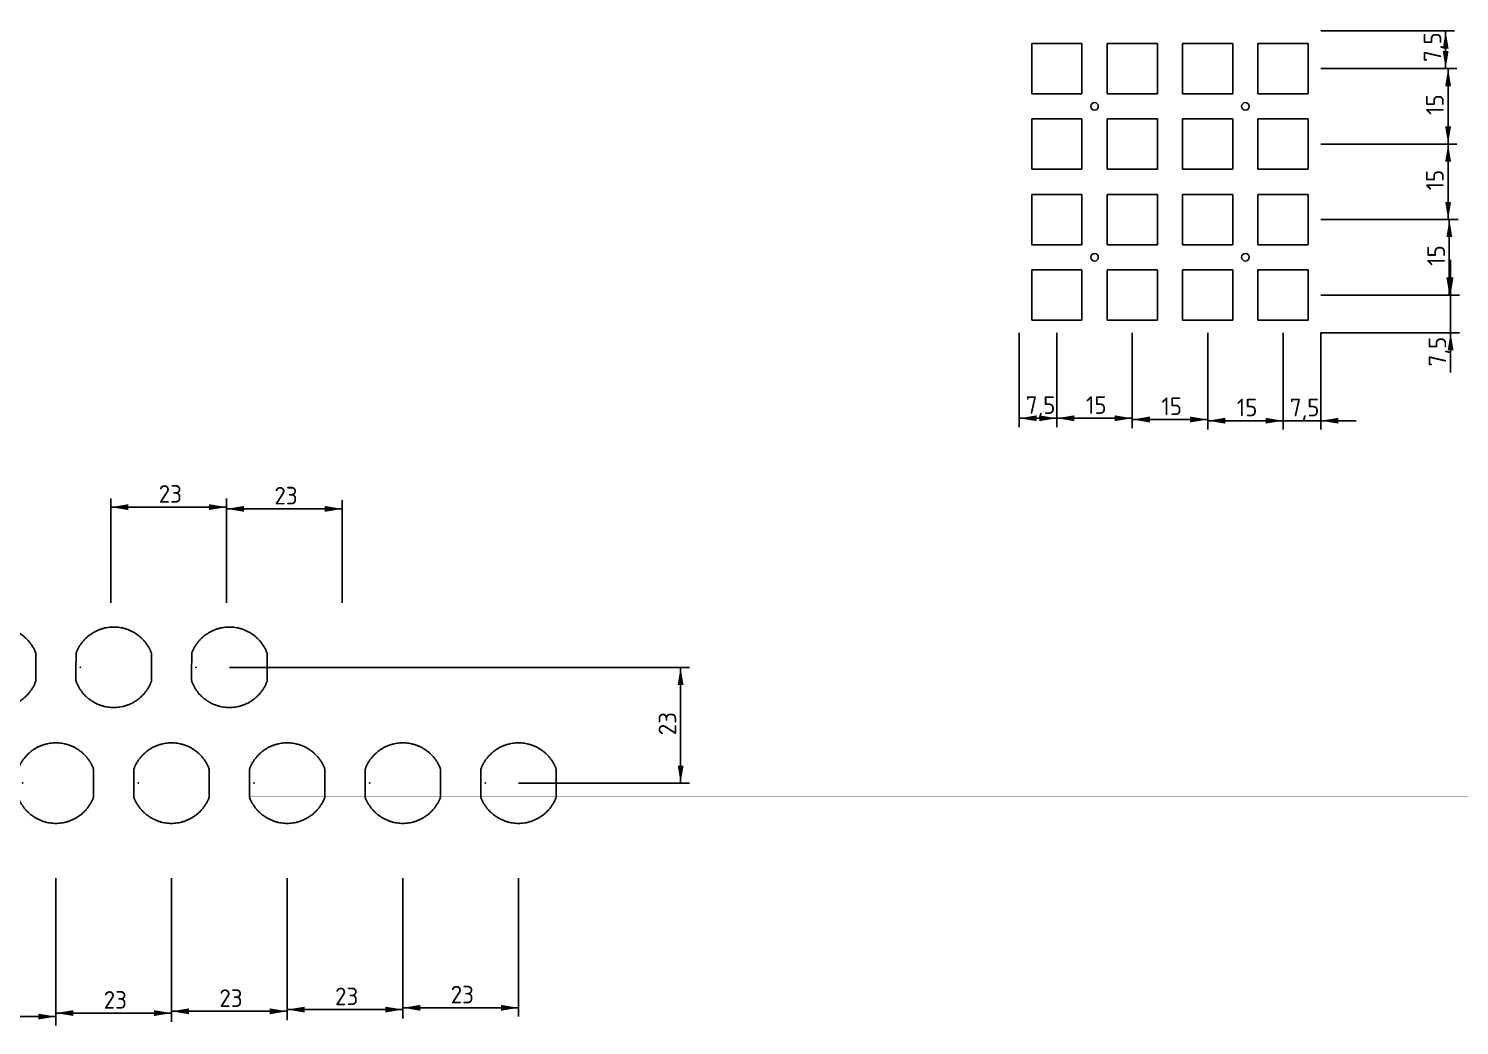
# Model space of a CAD drawing. Header units: millimetres. Extents: x 1147 to 1897, y 1257 to 1916.
# Drawn here: x 1612.6 to 1897.1, y 1256.9 to 1455.1 of the extents above; entities that cross this region are included whole.
import ezdxf
from ezdxf.enums import TextEntityAlignment as Align
from ezdxf.lldxf.tags import DXFTag

# ---------------------------------------------------------------- set-up
doc = ezdxf.new("R2010")
doc.units = ezdxf.units.MM
for name, color, linetype in [('Cutting', 7, 'Continuous'), ('Default', 7, 'Continuous'), ('Dimensions', 7, 'Continuous')]:
    doc.layers.add(name, color=color, linetype=linetype)
doc.styles.add('SEACAD_Solid_Edge_ISO', font='seiso.ttf')
tags = doc.linetypes.add('HIDDEN2', pattern=[4.7625, 3.175, -1.5875]).pattern_tags.tags
tags[6:7] = [DXFTag(74, 4), DXFTag(75, 0), DXFTag(340, '0'), DXFTag(46, 0.0), DXFTag(50, 0.0), DXFTag(44, 0.0), DXFTag(45, 0.0)]
tags[4:5] = [DXFTag(74, 4), DXFTag(75, 0), DXFTag(340, '0'), DXFTag(46, 0.0), DXFTag(50, 0.0), DXFTag(44, 0.0), DXFTag(45, 0.0)]
doc.dimstyles.new('ISO_(mm)', dxfattribs={"dimtxt": 3.5, "dimasz": 3.5, "dimexe": 1.75, "dimexo": 0, "dimgap": 1.75, "dimtad": 1, "dimtxsty": 'SEACAD_Solid_Edge_ISO', "dimblk1": '_SE_FILLED', "dimblk2": '_SE_FILLED', "dimsah": 1, "dimcen": 1.75, "dimadec": 0, "dimazin": 0, "dimtfac": 1, "dimtmove": 0, "dimatfit": 3, "dimfxl": 1, "dimtolj": 1, "dimarcsym": 0})

# ---------------------------------------------------------------- blocks, each defined once
blk = doc.blocks.new('DMBLK560')
at = {"layer": 'Dimensions', "linetype": 'Continuous'}
for points in [[(1632.42, 1360.53), (1628.92, 1359.95), (1632.42, 1359.37)], [(1648.42, 1360.53), (1648.42, 1359.37), (1651.92, 1359.95)]]:
    blk.add_hatch(color=7, dxfattribs=at).paths.add_polyline_path(points)
at = {"layer": 'Dimensions', "color": 7, "linetype": 'Continuous'}
for p, q in [((1628.92, 1340.96), (1628.92, 1361.7)), ((1628.92, 1359.95), (1651.92, 1359.95)), ((1651.92, 1340.96), (1651.92, 1361.7))]:
    blk.add_line(p, q, dxfattribs=at)
at = {"layer": 'Dimensions', "color": 7, "linetype": 'Continuous', "style": 'SEACAD_Solid_Edge_ISO'}
blk.add_text('23', height=3.5, dxfattribs=at).set_placement((1638.43, 1364.33), align=Align.TOP_LEFT)
blk = doc.blocks.new('_SE_FILLED')
at = {"color": 0}
blk.add_line((0, 0), (-1, 0), dxfattribs=at)
blk.add_solid([(0, 0), (-1, -0.1665), (-1, 0.1665), (0, 0)], dxfattribs=at)
blk = doc.blocks.new('DMBLK561')
at = {"layer": 'Dimensions', "linetype": 'Continuous'}
for points in [[(1655.42, 1360.19), (1651.92, 1359.6), (1655.42, 1359.02)], [(1671.42, 1360.19), (1671.42, 1359.02), (1674.92, 1359.6)]]:
    blk.add_hatch(color=7, dxfattribs=at).paths.add_polyline_path(points)
at = {"layer": 'Dimensions', "color": 7, "linetype": 'Continuous'}
for p, q in [((1651.92, 1340.96), (1651.92, 1361.35)), ((1674.92, 1340.96), (1674.92, 1361.35)), ((1651.92, 1359.6), (1674.92, 1359.6))]:
    blk.add_line(p, q, dxfattribs=at)
at = {"layer": 'Dimensions', "color": 7, "linetype": 'Continuous', "style": 'SEACAD_Solid_Edge_ISO'}
blk.add_text('23', height=3.5, dxfattribs=at).set_placement((1661.43, 1363.98), align=Align.TOP_LEFT)
blk = doc.blocks.new('DMBLK562')
at = {"layer": 'Dimensions', "linetype": 'Continuous'}
for points in [[(1742.8, 1324.59), (1742.21, 1328.09), (1741.63, 1324.59)], [(1742.8, 1308.59), (1741.63, 1308.59), (1742.21, 1305.09)]]:
    blk.add_hatch(color=7, dxfattribs=at).paths.add_polyline_path(points)
at = {"layer": 'Dimensions', "color": 7, "linetype": 'Continuous'}
for p, q in [((1652.48, 1328.09), (1743.96, 1328.09)), ((1742.21, 1328.09), (1742.21, 1305.09)), ((1709.98, 1305.09), (1743.96, 1305.09))]:
    blk.add_line(p, q, dxfattribs=at)
at = {"layer": 'Dimensions', "color": 7, "linetype": 'Continuous', "style": 'SEACAD_Solid_Edge_ISO'}
blk.add_text('23', height=3.5, rotation=90, dxfattribs=at).set_placement((1737.84, 1314.6), align=Align.TOP_LEFT)
blk = doc.blocks.new('DMBLK564')
at = {"layer": 'Dimensions', "linetype": 'Continuous'}
for points in [[(1598.48, 1258.1), (1598.48, 1259.27), (1594.98, 1258.68)], [(1614.48, 1258.1), (1617.98, 1258.68), (1614.48, 1259.27)]]:
    blk.add_hatch(color=7, dxfattribs=at).paths.add_polyline_path(points)
at = {"layer": 'Dimensions', "color": 7, "linetype": 'Continuous'}
for p, q in [((1594.98, 1286.21), (1594.98, 1256.93)), ((1617.98, 1286.21), (1617.98, 1256.93)), ((1594.98, 1258.68), (1617.98, 1258.68))]:
    blk.add_line(p, q, dxfattribs=at)
at = {"layer": 'Dimensions', "color": 7, "linetype": 'Continuous', "style": 'SEACAD_Solid_Edge_ISO'}
blk.add_text('23', height=3.5, dxfattribs=at).set_placement((1604.49, 1263.06), align=Align.TOP_LEFT)
blk = doc.blocks.new('DMBLK565')
at = {"layer": 'Dimensions', "linetype": 'Continuous'}
for points in [[(1621.48, 1258.8), (1621.48, 1259.96), (1617.98, 1259.38)], [(1637.48, 1258.8), (1640.98, 1259.38), (1637.48, 1259.96)]]:
    blk.add_hatch(color=7, dxfattribs=at).paths.add_polyline_path(points)
at = {"layer": 'Dimensions', "color": 7, "linetype": 'Continuous'}
for p, q in [((1617.98, 1286.21), (1617.98, 1257.63)), ((1640.98, 1286.21), (1640.98, 1257.63)), ((1617.98, 1259.38), (1640.98, 1259.38))]:
    blk.add_line(p, q, dxfattribs=at)
at = {"layer": 'Dimensions', "color": 7, "linetype": 'Continuous', "style": 'SEACAD_Solid_Edge_ISO'}
blk.add_text('23', height=3.5, dxfattribs=at).set_placement((1627.49, 1263.75), align=Align.TOP_LEFT)
blk = doc.blocks.new('DMBLK566')
at = {"layer": 'Dimensions', "linetype": 'Continuous'}
for points in [[(1644.48, 1259.14), (1644.48, 1260.31), (1640.98, 1259.73)], [(1660.48, 1259.14), (1663.98, 1259.73), (1660.48, 1260.31)]]:
    blk.add_hatch(color=7, dxfattribs=at).paths.add_polyline_path(points)
at = {"layer": 'Dimensions', "color": 7, "linetype": 'Continuous'}
for p, q in [((1640.98, 1286.21), (1640.98, 1257.98)), ((1663.98, 1286.21), (1663.98, 1257.98)), ((1640.98, 1259.73), (1663.98, 1259.73))]:
    blk.add_line(p, q, dxfattribs=at)
at = {"layer": 'Dimensions', "color": 7, "linetype": 'Continuous', "style": 'SEACAD_Solid_Edge_ISO'}
blk.add_text('23', height=3.5, dxfattribs=at).set_placement((1650.49, 1264.1), align=Align.TOP_LEFT)
blk = doc.blocks.new('DMBLK567')
at = {"layer": 'Dimensions', "linetype": 'Continuous'}
for points in [[(1667.48, 1259.49), (1667.48, 1260.66), (1663.98, 1260.08)], [(1683.48, 1259.49), (1686.98, 1260.08), (1683.48, 1260.66)]]:
    blk.add_hatch(color=7, dxfattribs=at).paths.add_polyline_path(points)
at = {"layer": 'Dimensions', "color": 7, "linetype": 'Continuous'}
for p, q in [((1663.98, 1286.21), (1663.98, 1258.33)), ((1686.98, 1286.21), (1686.98, 1258.33)), ((1663.98, 1260.08), (1686.98, 1260.08))]:
    blk.add_line(p, q, dxfattribs=at)
at = {"layer": 'Dimensions', "color": 7, "linetype": 'Continuous', "style": 'SEACAD_Solid_Edge_ISO'}
blk.add_text('23', height=3.5, dxfattribs=at).set_placement((1673.49, 1264.45), align=Align.TOP_LEFT)
blk = doc.blocks.new('DMBLK568')
at = {"layer": 'Dimensions', "linetype": 'Continuous'}
for points in [[(1690.48, 1259.84), (1690.48, 1261.01), (1686.98, 1260.42)], [(1706.48, 1259.84), (1709.98, 1260.42), (1706.48, 1261.01)]]:
    blk.add_hatch(color=7, dxfattribs=at).paths.add_polyline_path(points)
at = {"layer": 'Dimensions', "color": 7, "linetype": 'Continuous'}
for p, q in [((1686.98, 1286.21), (1686.98, 1258.67)), ((1709.98, 1286.21), (1709.98, 1258.67)), ((1686.98, 1260.42), (1709.98, 1260.42))]:
    blk.add_line(p, q, dxfattribs=at)
at = {"layer": 'Dimensions', "color": 7, "linetype": 'Continuous', "style": 'SEACAD_Solid_Edge_ISO'}
blk.add_text('23', height=3.5, dxfattribs=at).set_placement((1696.49, 1264.8), align=Align.TOP_LEFT)
blk = doc.blocks.new('SE41')
at = {"layer": 'Cutting', "color": 7, "linetype": 'Continuous'}
for points, weights in [([(1702.48, 1307.87), (1704.42, 1313.09), (1709.98, 1313.09), (1715.55, 1313.09), (1717.48, 1307.87)], [1, 0.820970545228, 1, 0.820970545228, 1]), ([(1717.48, 1302.33), (1715.57, 1297.09), (1709.98, 1297.09), (1704.4, 1297.09), (1702.48, 1302.32)], [1, 0.820080278449, 1, 0.820080278449, 1])]:
    blk.add_rational_spline(points, weights, degree=2, knots=[0, 0, 0, 0.5, 0.5, 1, 1, 1], dxfattribs=at)
for points in [[(1702.48, 1302.3), (1702.48, 1302.32), (1702.48, 1307.87)], [(1717.48, 1307.87), (1717.48, 1305.09), (1717.48, 1302.33)]]:
    blk.add_open_spline(points, degree=2, dxfattribs=at)
at = {"layer": 'Cutting', "color": 7, "linetype": 'HIDDEN2'}
blk.add_point((1703.35, 1305.09), dxfattribs=at)
blk = doc.blocks.new('SE40')
at = {"layer": 'Cutting'}
blk.add_blockref('SE41', (0, 0), dxfattribs=at)
blk = doc.blocks.new('SE43')
at = {"layer": 'Cutting', "color": 7, "linetype": 'Continuous'}
for points, weights in [([(1679.48, 1307.87), (1681.42, 1313.09), (1686.98, 1313.09), (1692.55, 1313.09), (1694.48, 1307.87)], [1, 0.820970545228, 1, 0.820970545228, 1]), ([(1694.48, 1302.33), (1692.57, 1297.09), (1686.98, 1297.09), (1681.4, 1297.09), (1679.48, 1302.32)], [1, 0.820080278449, 1, 0.820080278449, 1])]:
    blk.add_rational_spline(points, weights, degree=2, knots=[0, 0, 0, 0.5, 0.5, 1, 1, 1], dxfattribs=at)
for points in [[(1679.48, 1302.3), (1679.48, 1302.32), (1679.48, 1307.87)], [(1694.48, 1307.87), (1694.48, 1305.09), (1694.48, 1302.33)]]:
    blk.add_open_spline(points, degree=2, dxfattribs=at)
at = {"layer": 'Cutting', "color": 7, "linetype": 'HIDDEN2'}
blk.add_point((1680.35, 1305.09), dxfattribs=at)
blk = doc.blocks.new('SE42')
at = {"layer": 'Cutting'}
blk.add_blockref('SE43', (0, 0), dxfattribs=at)
blk = doc.blocks.new('SE45')
at = {"layer": 'Cutting', "color": 7, "linetype": 'Continuous'}
for points, weights in [([(1656.48, 1307.87), (1658.42, 1313.09), (1663.98, 1313.09), (1669.55, 1313.09), (1671.48, 1307.87)], [1, 0.820970545228, 1, 0.820970545228, 1]), ([(1671.48, 1302.33), (1669.57, 1297.09), (1663.98, 1297.09), (1658.4, 1297.09), (1656.48, 1302.32)], [1, 0.820080278449, 1, 0.820080278449, 1])]:
    blk.add_rational_spline(points, weights, degree=2, knots=[0, 0, 0, 0.5, 0.5, 1, 1, 1], dxfattribs=at)
for points in [[(1656.48, 1302.3), (1656.48, 1302.32), (1656.48, 1307.87)], [(1671.48, 1307.87), (1671.48, 1305.09), (1671.48, 1302.33)]]:
    blk.add_open_spline(points, degree=2, dxfattribs=at)
at = {"layer": 'Cutting', "color": 7, "linetype": 'HIDDEN2'}
blk.add_point((1657.35, 1305.09), dxfattribs=at)
blk = doc.blocks.new('SE44')
at = {"layer": 'Cutting'}
blk.add_blockref('SE45', (0, 0), dxfattribs=at)
blk = doc.blocks.new('SE47')
at = {"layer": 'Cutting', "color": 7, "linetype": 'Continuous'}
for points, weights in [([(1633.48, 1307.87), (1635.42, 1313.09), (1640.98, 1313.09), (1646.55, 1313.09), (1648.48, 1307.87)], [1, 0.820970545228, 1, 0.820970545228, 1]), ([(1648.48, 1302.33), (1646.57, 1297.09), (1640.98, 1297.09), (1635.4, 1297.09), (1633.48, 1302.32)], [1, 0.820080278449, 1, 0.820080278449, 1])]:
    blk.add_rational_spline(points, weights, degree=2, knots=[0, 0, 0, 0.5, 0.5, 1, 1, 1], dxfattribs=at)
for points in [[(1633.48, 1302.3), (1633.48, 1302.32), (1633.48, 1307.87)], [(1648.48, 1307.87), (1648.48, 1305.09), (1648.48, 1302.33)]]:
    blk.add_open_spline(points, degree=2, dxfattribs=at)
at = {"layer": 'Cutting', "color": 7, "linetype": 'HIDDEN2'}
blk.add_point((1634.35, 1305.09), dxfattribs=at)
blk = doc.blocks.new('SE46')
at = {"layer": 'Cutting'}
blk.add_blockref('SE47', (0, 0), dxfattribs=at)
blk = doc.blocks.new('SE49')
at = {"layer": 'Cutting', "color": 7, "linetype": 'Continuous'}
for points, weights in [([(1610.48, 1307.87), (1612.42, 1313.09), (1617.98, 1313.09), (1623.55, 1313.09), (1625.48, 1307.87)], [1, 0.820970545228, 1, 0.820970545228, 1]), ([(1625.48, 1302.33), (1623.57, 1297.09), (1617.98, 1297.09), (1612.4, 1297.09), (1610.48, 1302.32)], [1, 0.820080278449, 1, 0.820080278449, 1])]:
    blk.add_rational_spline(points, weights, degree=2, knots=[0, 0, 0, 0.5, 0.5, 1, 1, 1], dxfattribs=at)
for points in [[(1610.48, 1302.3), (1610.48, 1302.32), (1610.48, 1307.87)], [(1625.48, 1307.87), (1625.48, 1305.09), (1625.48, 1302.33)]]:
    blk.add_open_spline(points, degree=2, dxfattribs=at)
at = {"layer": 'Cutting', "color": 7, "linetype": 'HIDDEN2'}
blk.add_point((1611.35, 1305.09), dxfattribs=at)
blk = doc.blocks.new('SE48')
at = {"layer": 'Cutting'}
blk.add_blockref('SE49', (0, 0), dxfattribs=at)
blk = doc.blocks.new('SE51')
at = {"layer": 'Cutting', "color": 7, "linetype": 'Continuous'}
for points, weights in [([(1587.48, 1307.87), (1589.42, 1313.09), (1594.98, 1313.09), (1600.55, 1313.09), (1602.48, 1307.87)], [1, 0.820970545228, 1, 0.820970545228, 1]), ([(1602.48, 1302.33), (1600.57, 1297.09), (1594.98, 1297.09), (1589.4, 1297.09), (1587.48, 1302.32)], [1, 0.820080278449, 1, 0.820080278449, 1])]:
    blk.add_rational_spline(points, weights, degree=2, knots=[0, 0, 0, 0.5, 0.5, 1, 1, 1], dxfattribs=at)
for points in [[(1587.48, 1302.3), (1587.48, 1302.32), (1587.48, 1307.87)], [(1602.48, 1307.87), (1602.48, 1305.09), (1602.48, 1302.33)]]:
    blk.add_open_spline(points, degree=2, dxfattribs=at)
at = {"layer": 'Cutting', "color": 7, "linetype": 'HIDDEN2'}
blk.add_point((1588.35, 1305.09), dxfattribs=at)
blk = doc.blocks.new('SE50')
at = {"layer": 'Cutting'}
blk.add_blockref('SE51', (0, 0), dxfattribs=at)
blk = doc.blocks.new('SE53')
at = {"layer": 'Cutting', "color": 7, "linetype": 'Continuous'}
for points, weights in [([(1564.48, 1307.87), (1566.42, 1313.09), (1571.98, 1313.09), (1577.55, 1313.09), (1579.48, 1307.87)], [1, 0.820970545228, 1, 0.820970545228, 1]), ([(1579.48, 1302.33), (1577.57, 1297.09), (1571.98, 1297.09), (1566.4, 1297.09), (1564.48, 1302.32)], [1, 0.820080278449, 1, 0.820080278449, 1])]:
    blk.add_rational_spline(points, weights, degree=2, knots=[0, 0, 0, 0.5, 0.5, 1, 1, 1], dxfattribs=at)
for points in [[(1564.48, 1302.3), (1564.48, 1302.32), (1564.48, 1307.87)], [(1579.48, 1307.87), (1579.48, 1305.09), (1579.48, 1302.33)]]:
    blk.add_open_spline(points, degree=2, dxfattribs=at)
at = {"layer": 'Cutting', "color": 7, "linetype": 'HIDDEN2'}
blk.add_point((1565.35, 1305.09), dxfattribs=at)
blk = doc.blocks.new('SE52')
at = {"layer": 'Cutting'}
blk.add_blockref('SE53', (0, 0), dxfattribs=at)
blk = doc.blocks.new('SE55')
at = {"layer": 'Cutting', "color": 7, "linetype": 'Continuous'}
for points, weights in [([(1541.48, 1307.87), (1543.42, 1313.09), (1548.98, 1313.09), (1554.55, 1313.09), (1556.48, 1307.87)], [1, 0.820970545228, 1, 0.820970545228, 1]), ([(1556.48, 1302.33), (1554.57, 1297.09), (1548.98, 1297.09), (1543.4, 1297.09), (1541.48, 1302.32)], [1, 0.820080278449, 1, 0.820080278449, 1])]:
    blk.add_rational_spline(points, weights, degree=2, knots=[0, 0, 0, 0.5, 0.5, 1, 1, 1], dxfattribs=at)
for points in [[(1541.48, 1302.3), (1541.48, 1302.32), (1541.48, 1307.87)], [(1556.48, 1307.87), (1556.48, 1305.09), (1556.48, 1302.33)]]:
    blk.add_open_spline(points, degree=2, dxfattribs=at)
at = {"layer": 'Cutting', "color": 7, "linetype": 'HIDDEN2'}
blk.add_point((1542.35, 1305.09), dxfattribs=at)
blk = doc.blocks.new('SE54')
at = {"layer": 'Cutting'}
blk.add_blockref('SE55', (0, 0), dxfattribs=at)
blk = doc.blocks.new('SE57')
at = {"layer": 'Cutting', "color": 7, "linetype": 'Continuous'}
for points, weights in [([(1518.48, 1307.87), (1520.42, 1313.09), (1525.98, 1313.09), (1531.55, 1313.09), (1533.48, 1307.87)], [1, 0.820970545228, 1, 0.820970545228, 1]), ([(1533.48, 1302.33), (1531.57, 1297.09), (1525.98, 1297.09), (1520.4, 1297.09), (1518.48, 1302.32)], [1, 0.820080278449, 1, 0.820080278449, 1])]:
    blk.add_rational_spline(points, weights, degree=2, knots=[0, 0, 0, 0.5, 0.5, 1, 1, 1], dxfattribs=at)
for points in [[(1518.48, 1302.3), (1518.48, 1302.32), (1518.48, 1307.87)], [(1533.48, 1307.87), (1533.48, 1305.09), (1533.48, 1302.33)]]:
    blk.add_open_spline(points, degree=2, dxfattribs=at)
at = {"layer": 'Cutting', "color": 7, "linetype": 'HIDDEN2'}
blk.add_point((1519.35, 1305.09), dxfattribs=at)
blk = doc.blocks.new('SE56')
at = {"layer": 'Cutting'}
blk.add_blockref('SE57', (0, 0), dxfattribs=at)
blk = doc.blocks.new('SE59')
at = {"layer": 'Cutting', "color": 7, "linetype": 'Continuous'}
for points, weights in [([(1495.48, 1307.87), (1497.42, 1313.09), (1502.98, 1313.09), (1508.55, 1313.09), (1510.48, 1307.87)], [1, 0.820970545228, 1, 0.820970545228, 1]), ([(1510.48, 1302.33), (1508.57, 1297.09), (1502.98, 1297.09), (1497.4, 1297.09), (1495.48, 1302.32)], [1, 0.820080278449, 1, 0.820080278449, 1])]:
    blk.add_rational_spline(points, weights, degree=2, knots=[0, 0, 0, 0.5, 0.5, 1, 1, 1], dxfattribs=at)
for points in [[(1495.48, 1302.3), (1495.48, 1302.32), (1495.48, 1307.87)], [(1510.48, 1307.87), (1510.48, 1305.09), (1510.48, 1302.33)]]:
    blk.add_open_spline(points, degree=2, dxfattribs=at)
at = {"layer": 'Cutting', "color": 7, "linetype": 'HIDDEN2'}
blk.add_point((1496.35, 1305.09), dxfattribs=at)
blk = doc.blocks.new('SE58')
at = {"layer": 'Cutting'}
blk.add_blockref('SE59', (0, 0), dxfattribs=at)
blk = doc.blocks.new('SE61')
at = {"layer": 'Cutting', "color": 7, "linetype": 'Continuous'}
for points, weights in [([(1644.99, 1330.9), (1646.92, 1336.12), (1652.49, 1336.12), (1658.05, 1336.12), (1659.99, 1330.9)], [1, 0.820970545228, 1, 0.820970545228, 1]), ([(1659.99, 1325.36), (1658.07, 1320.12), (1652.49, 1320.12), (1646.9, 1320.12), (1644.98, 1325.36)], [1, 0.820080278449, 1, 0.820080278449, 1])]:
    blk.add_rational_spline(points, weights, degree=2, knots=[0, 0, 0, 0.5, 0.5, 1, 1, 1], dxfattribs=at)
for points in [[(1644.99, 1325.33), (1644.98, 1325.36), (1644.99, 1330.9)], [(1659.99, 1330.9), (1659.99, 1328.12), (1659.99, 1325.36)]]:
    blk.add_open_spline(points, degree=2, dxfattribs=at)
at = {"layer": 'Cutting', "color": 7, "linetype": 'HIDDEN2'}
blk.add_point((1645.85, 1328.12), dxfattribs=at)
blk = doc.blocks.new('SE60')
at = {"layer": 'Cutting'}
blk.add_blockref('SE61', (0, 0), dxfattribs=at)
blk = doc.blocks.new('SE63')
at = {"layer": 'Cutting', "color": 7, "linetype": 'Continuous'}
for points, weights in [([(1621.99, 1330.9), (1623.92, 1336.12), (1629.49, 1336.12), (1635.05, 1336.12), (1636.99, 1330.9)], [1, 0.820970545228, 1, 0.820970545228, 1]), ([(1636.99, 1325.36), (1635.07, 1320.12), (1629.49, 1320.12), (1623.9, 1320.12), (1621.98, 1325.36)], [1, 0.820080278449, 1, 0.820080278449, 1])]:
    blk.add_rational_spline(points, weights, degree=2, knots=[0, 0, 0, 0.5, 0.5, 1, 1, 1], dxfattribs=at)
for points in [[(1621.99, 1325.33), (1621.98, 1325.36), (1621.99, 1330.9)], [(1636.99, 1330.9), (1636.99, 1328.12), (1636.99, 1325.36)]]:
    blk.add_open_spline(points, degree=2, dxfattribs=at)
at = {"layer": 'Cutting', "color": 7, "linetype": 'HIDDEN2'}
blk.add_point((1622.85, 1328.12), dxfattribs=at)
blk = doc.blocks.new('SE62')
at = {"layer": 'Cutting'}
blk.add_blockref('SE63', (0, 0), dxfattribs=at)
blk = doc.blocks.new('SE65')
at = {"layer": 'Cutting', "color": 7, "linetype": 'Continuous'}
for points, weights in [([(1598.99, 1330.9), (1600.92, 1336.12), (1606.49, 1336.12), (1612.05, 1336.12), (1613.99, 1330.9)], [1, 0.820970545228, 1, 0.820970545228, 1]), ([(1613.99, 1325.36), (1612.07, 1320.12), (1606.49, 1320.12), (1600.9, 1320.12), (1598.98, 1325.36)], [1, 0.820080278449, 1, 0.820080278449, 1])]:
    blk.add_rational_spline(points, weights, degree=2, knots=[0, 0, 0, 0.5, 0.5, 1, 1, 1], dxfattribs=at)
for points in [[(1598.99, 1325.33), (1598.98, 1325.36), (1598.99, 1330.9)], [(1613.99, 1330.9), (1613.99, 1328.12), (1613.99, 1325.36)]]:
    blk.add_open_spline(points, degree=2, dxfattribs=at)
at = {"layer": 'Cutting', "color": 7, "linetype": 'HIDDEN2'}
blk.add_point((1599.85, 1328.12), dxfattribs=at)
blk = doc.blocks.new('SE64')
at = {"layer": 'Cutting'}
blk.add_blockref('SE65', (0, 0), dxfattribs=at)
blk = doc.blocks.new('SE67')
at = {"layer": 'Cutting', "color": 7, "linetype": 'Continuous'}
for points, weights in [([(1552.99, 1330.9), (1554.92, 1336.12), (1560.49, 1336.12), (1566.05, 1336.12), (1567.99, 1330.9)], [1, 0.820970545228, 1, 0.820970545228, 1]), ([(1567.99, 1325.36), (1566.07, 1320.12), (1560.49, 1320.12), (1554.9, 1320.12), (1552.98, 1325.36)], [1, 0.820080278449, 1, 0.820080278449, 1])]:
    blk.add_rational_spline(points, weights, degree=2, knots=[0, 0, 0, 0.5, 0.5, 1, 1, 1], dxfattribs=at)
for points in [[(1552.99, 1325.33), (1552.98, 1325.36), (1552.99, 1330.9)], [(1567.99, 1330.9), (1567.99, 1328.12), (1567.99, 1325.36)]]:
    blk.add_open_spline(points, degree=2, dxfattribs=at)
at = {"layer": 'Cutting', "color": 7, "linetype": 'HIDDEN2'}
blk.add_point((1553.85, 1328.12), dxfattribs=at)
blk = doc.blocks.new('SE66')
at = {"layer": 'Cutting'}
blk.add_blockref('SE67', (0, 0), dxfattribs=at)
blk = doc.blocks.new('SE69')
at = {"layer": 'Cutting', "color": 7, "linetype": 'Continuous'}
for points, weights in [([(1529.99, 1330.9), (1531.92, 1336.12), (1537.49, 1336.12), (1543.05, 1336.12), (1544.99, 1330.9)], [1, 0.820970545228, 1, 0.820970545228, 1]), ([(1544.99, 1325.36), (1543.07, 1320.12), (1537.49, 1320.12), (1531.9, 1320.12), (1529.98, 1325.36)], [1, 0.820080278449, 1, 0.820080278449, 1])]:
    blk.add_rational_spline(points, weights, degree=2, knots=[0, 0, 0, 0.5, 0.5, 1, 1, 1], dxfattribs=at)
for points in [[(1529.99, 1325.33), (1529.98, 1325.36), (1529.99, 1330.9)], [(1544.99, 1330.9), (1544.99, 1328.12), (1544.99, 1325.36)]]:
    blk.add_open_spline(points, degree=2, dxfattribs=at)
at = {"layer": 'Cutting', "color": 7, "linetype": 'HIDDEN2'}
blk.add_point((1530.85, 1328.12), dxfattribs=at)
blk = doc.blocks.new('SE68')
at = {"layer": 'Cutting'}
blk.add_blockref('SE69', (0, 0), dxfattribs=at)
blk = doc.blocks.new('SE39')
for name in ['SE68', 'SE66', 'SE64', 'SE62', 'SE60', 'SE58', 'SE56', 'SE54', 'SE52', 'SE50', 'SE48', 'SE46', 'SE44', 'SE42', 'SE40']:
    blk.add_blockref(name, (0, 0))
blk = doc.blocks.new('SE38')
at = {"layer": 'Cutting'}
blk.add_blockref('SE39', (0, 0), dxfattribs=at)
blk = doc.blocks.new('DMBLK604')
at = {"layer": 'Dimensions', "linetype": 'Continuous'}
for points in [[(-26.5, -47.58), (-26.5, -46.42), (-30, -47)], [(-26, -47.58), (-22.5, -47), (-26, -46.42)]]:
    blk.add_hatch(color=7, dxfattribs=at).paths.add_polyline_path(points)
at = {"layer": 'Dimensions', "color": 7, "linetype": 'Continuous'}
for p, q in [((-30, -30), (-30, -48.75)), ((-22.5, -30), (-22.5, -48.75)), ((-22.5, -47), (-30, -47))]:
    blk.add_line(p, q, dxfattribs=at)
at = {"layer": 'Dimensions', "color": 7, "linetype": 'Continuous', "style": 'SEACAD_Solid_Edge_ISO'}
blk.add_text('7,5', height=3.5, dxfattribs=at).set_placement((-28.68, -42.63), align=Align.TOP_LEFT)
blk = doc.blocks.new('DMBLK605')
at = {"layer": 'Dimensions', "linetype": 'Continuous'}
for points in [[(-19, -47.58), (-19, -46.42), (-22.5, -47)], [(-11, -47.58), (-7.5, -47), (-11, -46.42)]]:
    blk.add_hatch(color=7, dxfattribs=at).paths.add_polyline_path(points)
at = {"layer": 'Dimensions', "color": 7, "linetype": 'Continuous'}
for p, q in [((-22.5, -30), (-22.5, -48.75)), ((-7.5, -30), (-7.5, -48.75)), ((-7.5, -47), (-22.5, -47))]:
    blk.add_line(p, q, dxfattribs=at)
at = {"layer": 'Dimensions', "color": 7, "linetype": 'Continuous', "style": 'SEACAD_Solid_Edge_ISO'}
blk.add_text('15', height=3.5, dxfattribs=at).set_placement((-16.71, -42.63), align=Align.TOP_LEFT)
blk = doc.blocks.new('DMBLK606')
at = {"layer": 'Dimensions', "linetype": 'Continuous'}
for points in [[(-4, -47.83), (-4, -46.66), (-7.5, -47.25)], [(4, -47.83), (7.5, -47.25), (4, -46.66)]]:
    blk.add_hatch(color=7, dxfattribs=at).paths.add_polyline_path(points)
at = {"layer": 'Dimensions', "color": 7, "linetype": 'Continuous'}
for p, q in [((-7.5, -30), (-7.5, -49)), ((7.5, -30), (7.5, -49)), ((7.5, -47.25), (-7.5, -47.25))]:
    blk.add_line(p, q, dxfattribs=at)
at = {"layer": 'Dimensions', "color": 7, "linetype": 'Continuous', "style": 'SEACAD_Solid_Edge_ISO'}
blk.add_text('15', height=3.5, dxfattribs=at).set_placement((-1.71, -42.87), align=Align.TOP_LEFT)
blk = doc.blocks.new('DMBLK607')
at = {"layer": 'Dimensions', "linetype": 'Continuous'}
for points in [[(11, -48.07), (11, -46.91), (7.5, -47.49)], [(19, -48.07), (22.5, -47.49), (19, -46.91)]]:
    blk.add_hatch(color=7, dxfattribs=at).paths.add_polyline_path(points)
at = {"layer": 'Dimensions', "color": 7, "linetype": 'Continuous'}
for p, q in [((7.5, -30), (7.5, -49.24)), ((22.5, -30), (22.5, -49.24)), ((22.5, -47.49), (7.5, -47.49))]:
    blk.add_line(p, q, dxfattribs=at)
at = {"layer": 'Dimensions', "color": 7, "linetype": 'Continuous', "style": 'SEACAD_Solid_Edge_ISO'}
blk.add_text('15', height=3.5, dxfattribs=at).set_placement((13.29, -43.11), align=Align.TOP_LEFT)
blk = doc.blocks.new('DMBLK608')
at = {"layer": 'Dimensions', "linetype": 'Continuous'}
for points in [[(19, -48.07), (22.5, -47.49), (19, -46.91)], [(33.5, -48.07), (33.5, -46.91), (30, -47.49)]]:
    blk.add_hatch(color=7, dxfattribs=at).paths.add_polyline_path(points)
at = {"layer": 'Dimensions', "color": 7, "linetype": 'Continuous'}
for p, q in [((22.5, -30), (22.5, -49.24)), ((30, -30), (30, -49.24)), ((15.5, -47.49), (37, -47.49))]:
    blk.add_line(p, q, dxfattribs=at)
at = {"layer": 'Dimensions', "color": 7, "linetype": 'Continuous', "style": 'SEACAD_Solid_Edge_ISO'}
blk.add_text('7,5', height=3.5, dxfattribs=at).set_placement((23.82, -43.11), align=Align.TOP_LEFT)
blk = doc.blocks.new('DMBLK611')
at = {"layer": 'Dimensions', "linetype": 'Continuous'}
for points in [[(56.38, -19), (55.22, -19), (55.8, -22.5)], [(56.38, -33.5), (55.8, -30), (55.22, -33.5)]]:
    blk.add_hatch(color=7, dxfattribs=at).paths.add_polyline_path(points)
at = {"layer": 'Dimensions', "color": 7, "linetype": 'Continuous'}
for p, q in [((55.8, -15.5), (55.8, -37.93)), ((30, -22.5), (57.55, -22.5)), ((30, -30), (57.55, -30))]:
    blk.add_line(p, q, dxfattribs=at)
at = {"layer": 'Dimensions', "color": 7, "linetype": 'Continuous', "style": 'SEACAD_Solid_Edge_ISO'}
blk.add_text('7,5', height=3.5, rotation=90, dxfattribs=at).set_placement((51.42, -36.71), align=Align.TOP_LEFT)
blk = doc.blocks.new('DMBLK612')
at = {"layer": 'Dimensions', "linetype": 'Continuous'}
for points in [[(56.14, -11), (55.55, -7.5), (54.97, -11)], [(56.14, -19), (54.97, -19), (55.55, -22.5)]]:
    blk.add_hatch(color=7, dxfattribs=at).paths.add_polyline_path(points)
at = {"layer": 'Dimensions', "color": 7, "linetype": 'Continuous'}
for p, q in [((30, -7.5), (57.3, -7.5)), ((55.55, -22.5), (55.55, -7.5)), ((30, -22.5), (57.3, -22.5))]:
    blk.add_line(p, q, dxfattribs=at)
at = {"layer": 'Dimensions', "color": 7, "linetype": 'Continuous', "style": 'SEACAD_Solid_Edge_ISO'}
blk.add_text('15', height=3.5, rotation=90, dxfattribs=at).set_placement((51.18, -16.71), align=Align.TOP_LEFT)
blk = doc.blocks.new('DMBLK613')
at = {"layer": 'Dimensions', "linetype": 'Continuous'}
for points in [[(55.89, 4), (55.31, 7.5), (54.73, 4)], [(55.89, -4), (54.73, -4), (55.31, -7.5)]]:
    blk.add_hatch(color=7, dxfattribs=at).paths.add_polyline_path(points)
at = {"layer": 'Dimensions', "color": 7, "linetype": 'Continuous'}
for p, q in [((30, 7.5), (57.06, 7.5)), ((55.31, -7.5), (55.31, 7.5)), ((30, -7.5), (57.06, -7.5))]:
    blk.add_line(p, q, dxfattribs=at)
at = {"layer": 'Dimensions', "color": 7, "linetype": 'Continuous', "style": 'SEACAD_Solid_Edge_ISO'}
blk.add_text('15', height=3.5, rotation=90, dxfattribs=at).set_placement((50.93, -1.71), align=Align.TOP_LEFT)
blk = doc.blocks.new('DMBLK614')
at = {"layer": 'Dimensions', "linetype": 'Continuous'}
for points in [[(55.89, 19), (55.31, 22.5), (54.73, 19)], [(55.89, 11), (54.73, 11), (55.31, 7.5)]]:
    blk.add_hatch(color=7, dxfattribs=at).paths.add_polyline_path(points)
at = {"layer": 'Dimensions', "color": 7, "linetype": 'Continuous'}
for p, q in [((30, 22.5), (57.06, 22.5)), ((55.31, 7.5), (55.31, 22.5)), ((30, 7.5), (57.06, 7.5))]:
    blk.add_line(p, q, dxfattribs=at)
at = {"layer": 'Dimensions', "color": 7, "linetype": 'Continuous', "style": 'SEACAD_Solid_Edge_ISO'}
blk.add_text('15', height=3.5, rotation=90, dxfattribs=at).set_placement((50.93, 13.29), align=Align.TOP_LEFT)
blk = doc.blocks.new('DMBLK615')
at = {"layer": 'Dimensions', "linetype": 'Continuous'}
for points in [[(55.4, 26.5), (54.82, 30), (54.24, 26.5)], [(55.4, 26), (54.24, 26), (54.82, 22.5)]]:
    blk.add_hatch(color=7, dxfattribs=at).paths.add_polyline_path(points)
at = {"layer": 'Dimensions', "color": 7, "linetype": 'Continuous'}
for p, q in [((30, 30), (56.57, 30)), ((54.82, 22.5), (54.82, 30)), ((30, 22.5), (56.57, 22.5))]:
    blk.add_line(p, q, dxfattribs=at)
at = {"layer": 'Dimensions', "color": 7, "linetype": 'Continuous', "style": 'SEACAD_Solid_Edge_ISO'}
blk.add_text('7,5', height=3.5, rotation=90, dxfattribs=at).set_placement((50.45, 23.82), align=Align.TOP_LEFT)
blk = doc.blocks.new('Trellis')
at = {"layer": 'Cutting', "color": 7, "linetype": 'Continuous'}
for p, q in [((-27.5, 27.5), (-27.5, 17.5)), ((-17.5, 27.5), (-27.5, 27.5)), ((-17.5, 17.5), (-17.5, 27.5)), ((-12.5, 27.5), (-12.5, 17.5)), ((-2.5, 27.5), (-12.5, 27.5)), ((-2.5, 17.5), (-2.5, 27.5)), ((2.5, 27.5), (2.5, 17.5)), ((12.5, 27.5), (2.5, 27.5)), ((12.5, 17.5), (12.5, 27.5)), ((17.5, 27.5), (17.5, 17.5)), ((27.5, 27.5), (17.5, 27.5)), ((27.5, 17.5), (27.5, 27.5)), ((-27.5, 17.5), (-17.5, 17.5)), ((-12.5, 17.5), (-2.5, 17.5)), ((2.5, 17.5), (12.5, 17.5)), ((17.5, 17.5), (27.5, 17.5)), ((-27.5, 12.5), (-27.5, 2.5)), ((-17.5, 12.5), (-27.5, 12.5)), ((-17.5, 2.5), (-17.5, 12.5)), ((-12.5, 12.5), (-12.5, 2.5)), ((-2.5, 12.5), (-12.5, 12.5)), ((-2.5, 2.5), (-2.5, 12.5)), ((2.5, 12.5), (2.5, 2.5)), ((12.5, 12.5), (2.5, 12.5)), ((12.5, 2.5), (12.5, 12.5)), ((17.5, 12.5), (17.5, 2.5)), ((27.5, 12.5), (17.5, 12.5)), ((27.5, 2.5), (27.5, 12.5)), ((-27.5, 2.5), (-17.5, 2.5)), ((-12.5, 2.5), (-2.5, 2.5)), ((2.5, 2.5), (12.5, 2.5)), ((17.5, 2.5), (27.5, 2.5)), ((-27.5, -2.5), (-27.5, -12.5)), ((-17.5, -2.5), (-27.5, -2.5)), ((-17.5, -12.5), (-17.5, -2.5)), ((-12.5, -2.5), (-12.5, -12.5)), ((-2.5, -2.5), (-12.5, -2.5)), ((-2.5, -12.5), (-2.5, -2.5)), ((2.5, -2.5), (2.5, -12.5)), ((12.5, -2.5), (2.5, -2.5)), ((12.5, -12.5), (12.5, -2.5)), ((17.5, -2.5), (17.5, -12.5)), ((27.5, -2.5), (17.5, -2.5)), ((27.5, -12.5), (27.5, -2.5)), ((-27.5, -12.5), (-17.5, -12.5)), ((-12.5, -12.5), (-2.5, -12.5)), ((2.5, -12.5), (12.5, -12.5)), ((17.5, -12.5), (27.5, -12.5)), ((-27.5, -17.5), (-27.5, -27.5)), ((-17.5, -17.5), (-27.5, -17.5)), ((-17.5, -27.5), (-17.5, -17.5)), ((-12.5, -17.5), (-12.5, -27.5)), ((-2.5, -17.5), (-12.5, -17.5)), ((-2.5, -27.5), (-2.5, -17.5)), ((2.5, -17.5), (2.5, -27.5)), ((12.5, -17.5), (2.5, -17.5)), ((12.5, -27.5), (12.5, -17.5)), ((17.5, -17.5), (17.5, -27.5)), ((27.5, -17.5), (17.5, -17.5)), ((27.5, -27.5), (27.5, -17.5)), ((-27.5, -27.5), (-17.5, -27.5)), ((-12.5, -27.5), (-2.5, -27.5)), ((2.5, -27.5), (12.5, -27.5)), ((17.5, -27.5), (27.5, -27.5))]:
    blk.add_line(p, q, dxfattribs=at)
for centre in [(-15, 15), (15, 15), (-15, -15), (15, -15)]:
    blk.add_circle(centre, 0.75, dxfattribs=at)
at = {"layer": 'Dimensions', "color": 7, "linetype": 'Continuous'}
for base, p1, p2, angle, picture, middle in [((54.821, 22.5), (30, 22.5), (30, 30), 90, 'DMBLK615', (54.821, 26.25)), ((55.31, 7.5), (30, 7.5), (30, 22.5), 90, 'DMBLK614', (55.31, 15)), ((55.31, -7.5), (30, -7.5), (30, 7.5), 90, 'DMBLK613', (55.31, 0)), ((55.554, -22.5), (30, -22.5), (30, -7.5), 90, 'DMBLK612', (55.554, -15)), ((55.798, -22.5), (30, -22.5), (30, -30), 270, 'DMBLK611', (55.798, -30.628)), ((22.5, -47.49), (22.5, -30), (30, -30), 0, 'DMBLK608', (26.25, -47.49))]:
    dim = blk.add_linear_dim(base=base, p1=p1, p2=p2, angle=angle, text='\\A1;<>', dimstyle='ISO_(mm)', dxfattribs=at)
    dim.commit()
    dim.dimension.update_dxf_attribs({"geometry": picture, "text_midpoint": middle, "dimtype": 161})
for base, p1, p2, picture, middle in [((-30, -47.001), (-22.5, -30), (-30, -30), 'DMBLK604', (-26.25, -47.001)), ((-22.5, -47.001), (-7.5, -30), (-22.5, -30), 'DMBLK605', (-15, -47.001)), ((-7.5, -47.245), (7.5, -30), (-7.5, -30), 'DMBLK606', (0, -47.245)), ((7.5, -47.49), (22.5, -30), (7.5, -30), 'DMBLK607', (15, -47.49))]:
    dim = blk.add_linear_dim(base=base, p1=p1, p2=p2, text='\\A1;<>', dimstyle='ISO_(mm)', dxfattribs=at)
    dim.commit()
    dim.dimension.update_dxf_attribs({"geometry": picture, "text_midpoint": middle, "dimtype": 160})

msp = doc.modelspace()

# ---------------------------------------------------------------- block references
msp.add_blockref('SE38', (0, 0))
at = {"layer": 'Default', "color": 7}
msp.add_blockref('Trellis', (1839.518, 1424.619), dxfattribs=at)

# ---------------------------------------------------------------- dimensions: what is measured, and where the dimension line sits
at = {"layer": 'Dimensions', "color": 7, "linetype": 'Continuous'}
for base, p1, p2, angle, picture, middle, dimtype in [((1628.919, 1359.95), (1628.919, 1340.96), (1651.919, 1340.96), 0, 'DMBLK560', (1640.419, 1359.95), 161), ((1651.919, 1359.602), (1651.919, 1340.96), (1674.919, 1340.96), 0, 'DMBLK561', (1663.419, 1359.602), 161), ((1742.214, 1305.085), (1652.482, 1328.085), (1709.982, 1305.085), 90, 'DMBLK562', (1742.214, 1316.585), 160), ((1594.982, 1258.684), (1594.982, 1286.213), (1617.982, 1286.213), 0, 'DMBLK564', (1606.482, 1258.684), 161), ((1617.982, 1259.38), (1617.982, 1286.213), (1640.982, 1286.213), 0, 'DMBLK565', (1629.482, 1259.38), 161), ((1640.982, 1259.728), (1640.982, 1286.213), (1663.982, 1286.213), 0, 'DMBLK566', (1652.482, 1259.728), 161), ((1663.982, 1260.076), (1663.982, 1286.213), (1686.982, 1286.213), 0, 'DMBLK567', (1675.482, 1260.076), 161), ((1686.982, 1260.424), (1686.982, 1286.213), (1709.982, 1286.213), 0, 'DMBLK568', (1698.482, 1260.424), 161)]:
    dim = msp.add_linear_dim(base=base, p1=p1, p2=p2, angle=angle, text='\\A1;<>', dimstyle='ISO_(mm)', dxfattribs=at)
    dim.commit()
    dim.dimension.update_dxf_attribs({"geometry": picture, "text_midpoint": middle, "dimtype": dimtype})

doc.saveas('drawing.dxf')
